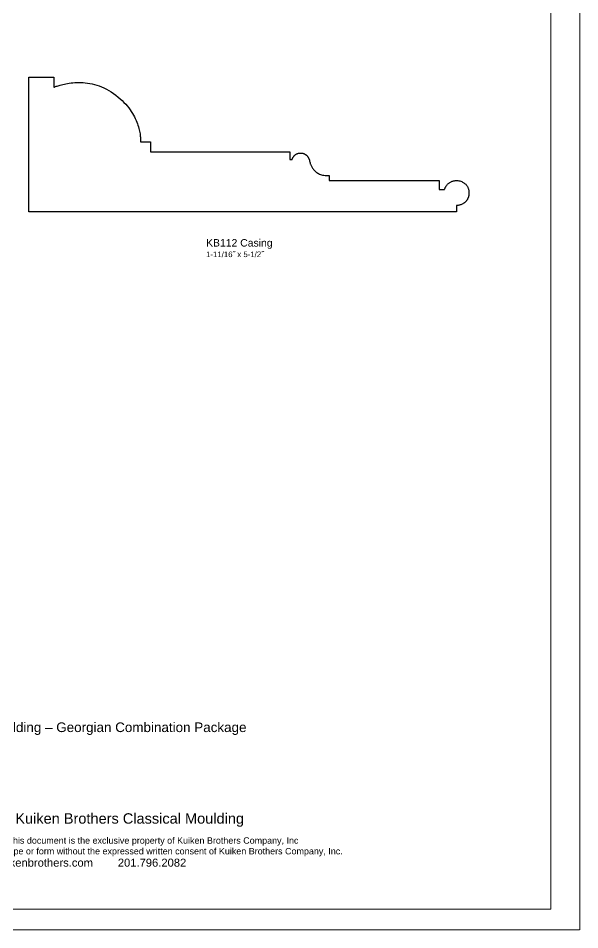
# Model space of a CAD drawing. Extents: x -4.3 to 9, y -5.5 to 16.6.
# Drawn here: x 1.97 to 8.98, y -5.5 to 5.88 of the extents above; entities that cross this region are included whole.
import ezdxf

# ---------------------------------------------------------------- set-up
doc = ezdxf.new("R2010")
doc.units = 0
doc.header["$MEASUREMENT"] = 0
doc.layers.add('DO NOT PLOT', color=2, linetype='Continuous', plot=False)
doc.layers.add('LAYER_1', color=7, linetype='Continuous')

# ---------------------------------------------------------------- blocks, each defined once
blk = doc.blocks.new('KB112')
at = {"flags": 128}
blk.add_lwpolyline([(0, 0), (-0.004, 0), (-0.015, 0), (-0.033, 0), (-0.058, 0), (-0.088, 0), (-0.124, 0), (-0.166, 0), (-0.212, 0), (-0.263, 0), (-0.317, 0), (-0.375, 0), (-0.436, 0), (-0.499, 0), (-0.565, 0), (-0.632, 0), (-0.701, 0), (-0.77, 0), (-0.84, 0), (-0.91, 0), (-0.98, 0), (-1.048, 0), (-1.116, 0), (-1.181, 0), (-1.245, 0), (-1.306, 0), (-1.364, 0), (-1.418, 0), (-1.469, 0), (-1.515, 0), (-1.556, 0), (-1.592, 0), (-1.623, 0), (-1.648, 0), (-1.666, 0), (-1.677, 0), (-1.681, 0), (-1.681, 0.001), (-1.681, 0.003), (-1.681, 0.006), (-1.681, 0.011), (-1.681, 0.016), (-1.681, 0.023), (-1.681, 0.031), (-1.681, 0.039), (-1.681, 0.049), (-1.681, 0.059), (-1.681, 0.07), (-1.681, 0.081), (-1.681, 0.093), (-1.681, 0.105), (-1.681, 0.118), (-1.681, 0.13), (-1.681, 0.143), (-1.681, 0.156), (-1.681, 0.169), (-1.681, 0.182), (-1.681, 0.195), (-1.681, 0.207), (-1.681, 0.22), (-1.681, 0.231), (-1.681, 0.243), (-1.681, 0.254), (-1.681, 0.264), (-1.681, 0.273), (-1.681, 0.282), (-1.681, 0.289), (-1.681, 0.296), (-1.681, 0.302), (-1.681, 0.306), (-1.681, 0.31), (-1.681, 0.312), (-1.681, 0.312), (-1.68, 0.312), (-1.68, 0.312), (-1.678, 0.312), (-1.676, 0.312), (-1.674, 0.312), (-1.671, 0.312), (-1.668, 0.312), (-1.665, 0.312), (-1.661, 0.312), (-1.657, 0.312), (-1.653, 0.312), (-1.648, 0.312), (-1.644, 0.312), (-1.639, 0.312), (-1.634, 0.312), (-1.629, 0.312), (-1.623, 0.312), (-1.618, 0.312), (-1.613, 0.312), (-1.608, 0.312), (-1.603, 0.312), (-1.598, 0.312), (-1.593, 0.312), (-1.588, 0.312), (-1.584, 0.312), (-1.579, 0.312), (-1.575, 0.312), (-1.571, 0.312), (-1.568, 0.312), (-1.565, 0.312), (-1.562, 0.312), (-1.56, 0.312), (-1.558, 0.312), (-1.557, 0.312), (-1.556, 0.312), (-1.556, 0.312), (-1.556, 0.313), (-1.557, 0.316), (-1.559, 0.32), (-1.561, 0.326), (-1.564, 0.334), (-1.568, 0.343), (-1.571, 0.353), (-1.575, 0.365), (-1.579, 0.378), (-1.584, 0.393), (-1.588, 0.408), (-1.592, 0.425), (-1.596, 0.444), (-1.6, 0.463), (-1.604, 0.483), (-1.607, 0.504), (-1.61, 0.527), (-1.612, 0.55), (-1.614, 0.574), (-1.615, 0.598), (-1.616, 0.624), (-1.615, 0.65), (-1.614, 0.677), (-1.611, 0.704), (-1.608, 0.732), (-1.603, 0.76), (-1.597, 0.789), (-1.59, 0.818), (-1.582, 0.848), (-1.572, 0.877), (-1.561, 0.907), (-1.548, 0.938), (-1.533, 0.968), (-1.516, 0.998), (-1.498, 1.028), (-1.478, 1.058), (-1.456, 1.088), (-1.434, 1.115), (-1.412, 1.141), (-1.39, 1.165), (-1.367, 1.188), (-1.344, 1.209), (-1.322, 1.229), (-1.299, 1.247), (-1.276, 1.264), (-1.253, 1.279), (-1.23, 1.294), (-1.208, 1.307), (-1.186, 1.318), (-1.164, 1.329), (-1.142, 1.339), (-1.121, 1.348), (-1.101, 1.355), (-1.081, 1.362), (-1.061, 1.368), (-1.042, 1.374), (-1.024, 1.378), (-1.007, 1.382), (-0.99, 1.385), (-0.975, 1.388), (-0.96, 1.39), (-0.946, 1.392), (-0.933, 1.393), (-0.922, 1.394), (-0.911, 1.394), (-0.902, 1.395), (-0.894, 1.395), (-0.887, 1.395), (-0.882, 1.395), (-0.878, 1.395), (-0.876, 1.395), (-0.875, 1.394), (-0.875, 1.395), (-0.875, 1.396), (-0.875, 1.397), (-0.875, 1.399), (-0.875, 1.401), (-0.875, 1.404), (-0.875, 1.407), (-0.875, 1.41), (-0.875, 1.414), (-0.875, 1.418), (-0.875, 1.422), (-0.875, 1.427), (-0.875, 1.432), (-0.875, 1.436), (-0.875, 1.441), (-0.875, 1.447), (-0.875, 1.452), (-0.875, 1.457), (-0.875, 1.462), (-0.875, 1.467), (-0.875, 1.472), (-0.875, 1.477), (-0.875, 1.482), (-0.875, 1.487), (-0.875, 1.492), (-0.875, 1.496), (-0.875, 1.5), (-0.875, 1.504), (-0.875, 1.507), (-0.875, 1.51), (-0.875, 1.513), (-0.875, 1.515), (-0.875, 1.517), (-0.875, 1.518), (-0.875, 1.519), (-0.875, 1.519), (-0.875, 1.519), (-0.874, 1.519), (-0.873, 1.519), (-0.871, 1.519), (-0.868, 1.519), (-0.866, 1.519), (-0.863, 1.519), (-0.859, 1.519), (-0.855, 1.519), (-0.851, 1.519), (-0.847, 1.519), (-0.843, 1.519), (-0.838, 1.519), (-0.833, 1.519), (-0.828, 1.519), (-0.823, 1.519), (-0.818, 1.519), (-0.812, 1.519), (-0.807, 1.519), (-0.802, 1.519), (-0.797, 1.519), (-0.792, 1.519), (-0.787, 1.519), (-0.782, 1.519), (-0.778, 1.519), (-0.774, 1.519), (-0.769, 1.519), (-0.766, 1.519), (-0.762, 1.519), (-0.759, 1.519), (-0.757, 1.519), (-0.754, 1.519), (-0.752, 1.519), (-0.751, 1.519), (-0.75, 1.519), (-0.75, 1.519), (-0.75, 1.523), (-0.75, 1.535), (-0.75, 1.554), (-0.75, 1.579), (-0.75, 1.611), (-0.75, 1.648), (-0.75, 1.691), (-0.75, 1.739), (-0.75, 1.791), (-0.75, 1.847), (-0.75, 1.907), (-0.75, 1.97), (-0.75, 2.036), (-0.75, 2.104), (-0.75, 2.173), (-0.75, 2.244), (-0.75, 2.316), (-0.75, 2.389), (-0.75, 2.461), (-0.75, 2.533), (-0.75, 2.604), (-0.75, 2.674), (-0.75, 2.742), (-0.75, 2.807), (-0.75, 2.87), (-0.75, 2.93), (-0.75, 2.986), (-0.75, 3.039), (-0.75, 3.086), (-0.75, 3.129), (-0.75, 3.167), (-0.75, 3.198), (-0.75, 3.224), (-0.75, 3.243), (-0.75, 3.254), (-0.75, 3.258), (-0.75, 3.258), (-0.749, 3.258), (-0.748, 3.258), (-0.747, 3.258), (-0.745, 3.258), (-0.743, 3.258), (-0.741, 3.258), (-0.738, 3.258), (-0.735, 3.258), (-0.732, 3.258), (-0.729, 3.258), (-0.726, 3.258), (-0.722, 3.258), (-0.718, 3.258), (-0.715, 3.258), (-0.711, 3.258), (-0.707, 3.258), (-0.703, 3.258), (-0.699, 3.258), (-0.695, 3.258), (-0.691, 3.258), (-0.688, 3.258), (-0.684, 3.258), (-0.681, 3.258), (-0.677, 3.258), (-0.674, 3.258), (-0.671, 3.258), (-0.668, 3.258), (-0.665, 3.258), (-0.663, 3.258), (-0.661, 3.258), (-0.659, 3.258), (-0.658, 3.258), (-0.657, 3.258), (-0.656, 3.258), (-0.656, 3.258), (-0.656, 3.258), (-0.656, 3.258), (-0.656, 3.259), (-0.656, 3.259), (-0.656, 3.26), (-0.656, 3.26), (-0.656, 3.261), (-0.656, 3.262), (-0.656, 3.263), (-0.656, 3.264), (-0.656, 3.265), (-0.656, 3.266), (-0.656, 3.267), (-0.656, 3.269), (-0.656, 3.27), (-0.656, 3.271), (-0.656, 3.272), (-0.656, 3.274), (-0.656, 3.275), (-0.656, 3.276), (-0.656, 3.278), (-0.656, 3.279), (-0.656, 3.28), (-0.656, 3.281), (-0.656, 3.282), (-0.656, 3.283), (-0.656, 3.284), (-0.656, 3.285), (-0.656, 3.286), (-0.656, 3.287), (-0.656, 3.288), (-0.656, 3.288), (-0.656, 3.289), (-0.656, 3.289), (-0.656, 3.289), (-0.656, 3.289), (-0.656, 3.289), (-0.657, 3.29), (-0.658, 3.29), (-0.659, 3.29), (-0.66, 3.29), (-0.662, 3.291), (-0.664, 3.292), (-0.666, 3.293), (-0.669, 3.293), (-0.671, 3.295), (-0.674, 3.296), (-0.677, 3.297), (-0.68, 3.299), (-0.683, 3.301), (-0.686, 3.303), (-0.689, 3.305), (-0.693, 3.307), (-0.696, 3.31), (-0.699, 3.313), (-0.702, 3.316), (-0.706, 3.319), (-0.709, 3.322), (-0.712, 3.326), (-0.715, 3.33), (-0.718, 3.334), (-0.72, 3.339), (-0.723, 3.344), (-0.725, 3.349), (-0.727, 3.354), (-0.729, 3.36), (-0.731, 3.366), (-0.732, 3.373), (-0.733, 3.379), (-0.734, 3.386), (-0.734, 3.394), (-0.734, 3.402), (-0.734, 3.408), (-0.733, 3.415), (-0.731, 3.421), (-0.73, 3.427), (-0.728, 3.432), (-0.726, 3.438), (-0.723, 3.443), (-0.721, 3.448), (-0.718, 3.452), (-0.715, 3.457), (-0.712, 3.461), (-0.709, 3.464), (-0.706, 3.468), (-0.702, 3.472), (-0.699, 3.475), (-0.695, 3.478), (-0.692, 3.481), (-0.688, 3.483), (-0.685, 3.486), (-0.681, 3.488), (-0.678, 3.49), (-0.675, 3.492), (-0.671, 3.494), (-0.668, 3.495), (-0.665, 3.497), (-0.662, 3.498), (-0.66, 3.499), (-0.657, 3.5), (-0.655, 3.501), (-0.653, 3.501), (-0.651, 3.502), (-0.65, 3.502), (-0.648, 3.503), (-0.648, 3.503), (-0.647, 3.503), (-0.647, 3.503), (-0.646, 3.503), (-0.645, 3.503), (-0.643, 3.504), (-0.64, 3.504), (-0.636, 3.505), (-0.632, 3.506), (-0.626, 3.507), (-0.621, 3.509), (-0.615, 3.511), (-0.608, 3.513), (-0.601, 3.515), (-0.594, 3.518), (-0.586, 3.521), (-0.578, 3.525), (-0.57, 3.529), (-0.562, 3.533), (-0.553, 3.538), (-0.545, 3.544), (-0.537, 3.55), (-0.528, 3.556), (-0.52, 3.563), (-0.512, 3.571), (-0.505, 3.579), (-0.497, 3.588), (-0.49, 3.597), (-0.484, 3.607), (-0.478, 3.618), (-0.472, 3.63), (-0.467, 3.642), (-0.463, 3.655), (-0.459, 3.669), (-0.457, 3.684), (-0.454, 3.699), (-0.453, 3.716), (-0.453, 3.733), (-0.454, 3.751), (-0.453, 3.751), (-0.453, 3.751), (-0.452, 3.751), (-0.451, 3.751), (-0.45, 3.751), (-0.449, 3.751), (-0.447, 3.751), (-0.446, 3.751), (-0.444, 3.751), (-0.442, 3.751), (-0.44, 3.751), (-0.437, 3.751), (-0.435, 3.751), (-0.433, 3.751), (-0.43, 3.751), (-0.428, 3.751), (-0.425, 3.751), (-0.422, 3.751), (-0.42, 3.751), (-0.417, 3.751), (-0.415, 3.751), (-0.412, 3.751), (-0.41, 3.751), (-0.407, 3.751), (-0.405, 3.751), (-0.403, 3.751), (-0.401, 3.751), (-0.399, 3.751), (-0.397, 3.751), (-0.396, 3.751), (-0.394, 3.751), (-0.393, 3.751), (-0.392, 3.751), (-0.392, 3.751), (-0.391, 3.751), (-0.391, 3.751), (-0.391, 3.754), (-0.391, 3.763), (-0.391, 3.778), (-0.391, 3.798), (-0.391, 3.823), (-0.391, 3.853), (-0.391, 3.887), (-0.391, 3.924), (-0.391, 3.966), (-0.391, 4.01), (-0.391, 4.058), (-0.391, 4.107), (-0.391, 4.159), (-0.391, 4.213), (-0.391, 4.268), (-0.391, 4.324), (-0.391, 4.381), (-0.391, 4.438), (-0.391, 4.496), (-0.391, 4.553), (-0.391, 4.609), (-0.391, 4.664), (-0.391, 4.717), (-0.391, 4.769), (-0.391, 4.819), (-0.391, 4.867), (-0.391, 4.911), (-0.391, 4.952), (-0.391, 4.99), (-0.391, 5.024), (-0.391, 5.054), (-0.391, 5.079), (-0.391, 5.099), (-0.391, 5.114), (-0.391, 5.123), (-0.391, 5.126), (-0.391, 5.126), (-0.39, 5.126), (-0.389, 5.126), (-0.387, 5.126), (-0.385, 5.126), (-0.383, 5.126), (-0.38, 5.126), (-0.377, 5.126), (-0.373, 5.126), (-0.37, 5.126), (-0.366, 5.126), (-0.362, 5.126), (-0.358, 5.126), (-0.353, 5.126), (-0.349, 5.126), (-0.344, 5.126), (-0.339, 5.126), (-0.335, 5.126), (-0.33, 5.126), (-0.325, 5.126), (-0.321, 5.126), (-0.316, 5.126), (-0.312, 5.126), (-0.308, 5.126), (-0.303, 5.126), (-0.3, 5.126), (-0.296, 5.126), (-0.293, 5.126), (-0.289, 5.126), (-0.287, 5.126), (-0.284, 5.126), (-0.282, 5.126), (-0.281, 5.126), (-0.279, 5.126), (-0.279, 5.126), (-0.278, 5.126), (-0.278, 5.126), (-0.278, 5.126), (-0.278, 5.127), (-0.278, 5.128), (-0.278, 5.129), (-0.278, 5.131), (-0.278, 5.132), (-0.278, 5.134), (-0.278, 5.136), (-0.278, 5.138), (-0.278, 5.14), (-0.278, 5.143), (-0.278, 5.145), (-0.278, 5.148), (-0.278, 5.15), (-0.278, 5.153), (-0.278, 5.155), (-0.278, 5.158), (-0.278, 5.161), (-0.278, 5.163), (-0.278, 5.166), (-0.278, 5.169), (-0.278, 5.171), (-0.278, 5.174), (-0.278, 5.176), (-0.278, 5.178), (-0.278, 5.18), (-0.278, 5.182), (-0.278, 5.184), (-0.278, 5.186), (-0.278, 5.187), (-0.278, 5.188), (-0.278, 5.189), (-0.278, 5.19), (-0.278, 5.19), (-0.278, 5.19), (-0.279, 5.19), (-0.28, 5.191), (-0.281, 5.191), (-0.283, 5.192), (-0.286, 5.193), (-0.289, 5.194), (-0.292, 5.195), (-0.296, 5.197), (-0.3, 5.199), (-0.304, 5.201), (-0.309, 5.204), (-0.313, 5.206), (-0.318, 5.209), (-0.323, 5.213), (-0.329, 5.216), (-0.334, 5.22), (-0.339, 5.225), (-0.344, 5.229), (-0.349, 5.234), (-0.354, 5.239), (-0.359, 5.245), (-0.364, 5.251), (-0.368, 5.258), (-0.372, 5.265), (-0.376, 5.272), (-0.38, 5.28), (-0.383, 5.288), (-0.385, 5.296), (-0.387, 5.305), (-0.389, 5.314), (-0.39, 5.324), (-0.391, 5.335), (-0.39, 5.345), (-0.39, 5.357), (-0.388, 5.369), (-0.386, 5.381), (-0.382, 5.393), (-0.378, 5.405), (-0.373, 5.415), (-0.368, 5.425), (-0.362, 5.434), (-0.356, 5.442), (-0.35, 5.45), (-0.344, 5.456), (-0.337, 5.462), (-0.33, 5.468), (-0.323, 5.473), (-0.316, 5.477), (-0.309, 5.481), (-0.302, 5.484), (-0.295, 5.487), (-0.287, 5.49), (-0.28, 5.492), (-0.273, 5.493), (-0.266, 5.494), (-0.259, 5.495), (-0.252, 5.496), (-0.246, 5.496), (-0.239, 5.496), (-0.233, 5.496), (-0.227, 5.496), (-0.222, 5.496), (-0.217, 5.495), (-0.212, 5.495), (-0.208, 5.494), (-0.204, 5.493), (-0.201, 5.493), (-0.198, 5.492), (-0.196, 5.492), (-0.194, 5.491), (-0.193, 5.491), (-0.193, 5.491), (-0.193, 5.491), (-0.192, 5.491), (-0.191, 5.49), (-0.189, 5.49), (-0.187, 5.489), (-0.185, 5.489), (-0.182, 5.488), (-0.179, 5.487), (-0.176, 5.486), (-0.172, 5.484), (-0.169, 5.482), (-0.165, 5.481), (-0.161, 5.478), (-0.156, 5.476), (-0.152, 5.473), (-0.147, 5.471), (-0.143, 5.467), (-0.138, 5.464), (-0.134, 5.46), (-0.129, 5.456), (-0.124, 5.452), (-0.12, 5.447), (-0.115, 5.442), (-0.111, 5.437), (-0.107, 5.431), (-0.103, 5.425), (-0.099, 5.418), (-0.096, 5.411), (-0.092, 5.404), (-0.089, 5.396), (-0.087, 5.388), (-0.084, 5.379), (-0.082, 5.37), (-0.081, 5.361), (-0.079, 5.351), (-0.079, 5.34), (-0.078, 5.34), (-0.078, 5.34), (-0.077, 5.34), (-0.076, 5.34), (-0.074, 5.34), (-0.073, 5.34), (-0.071, 5.34), (-0.069, 5.34), (-0.066, 5.34), (-0.064, 5.34), (-0.061, 5.34), (-0.058, 5.34), (-0.055, 5.34), (-0.052, 5.34), (-0.049, 5.34), (-0.046, 5.34), (-0.043, 5.34), (-0.039, 5.34), (-0.036, 5.34), (-0.033, 5.34), (-0.03, 5.34), (-0.026, 5.34), (-0.023, 5.34), (-0.02, 5.34), (-0.018, 5.34), (-0.015, 5.34), (-0.012, 5.34), (-0.01, 5.34), (-0.008, 5.34), (-0.006, 5.34), (-0.004, 5.34), (-0.003, 5.34), (-0.002, 5.34), (-0.001, 5.34), (0, 5.34), (0, 5.34), (0, 5.328), (0, 5.293), (0, 5.235), (0, 5.157), (0, 5.06), (0, 4.945), (0, 4.813), (0, 4.666), (0, 4.506), (0, 4.333), (0, 4.149), (0, 3.956), (0, 3.754), (0, 3.546), (0, 3.332), (0, 3.113), (0, 2.892), (0, 2.67), (0, 2.448), (0, 2.227), (0, 2.009), (0, 1.795), (0, 1.586), (0, 1.385), (0, 1.191), (0, 1.007), (0, 0.834), (0, 0.674), (0, 0.527), (0, 0.396), (0, 0.28), (0, 0.183), (0, 0.105), (0, 0.048), (0, 0)], dxfattribs=at)

msp = doc.modelspace()

# ---------------------------------------------------------------- linework, layer by layer
at = {"layer": 'DO NOT PLOT', "linetype": 'Continuous', "lineweight": 0}
for p, q in [((8.98, 16.65), (8.98, -5.5)), ((-4.25, -5.5), (8.978, -5.5))]:
    msp.add_line(p, q, dxfattribs=at)
at = {"layer": 'LAYER_1', "color": 7, "lineweight": 0}
for points in [[(8.618, 16.166), (8.618, 16.166), (8.618, -5.244), (8.618, -5.244)], [(8.617, -5.244), (8.617, -5.244), (-3.784, -5.244), (-3.784, -5.244)]]:
    msp.add_open_spline(points, degree=3, dxfattribs=at)

# ---------------------------------------------------------------- block references
at = {"linetype": 'Continuous', "rotation": 270}
msp.add_blockref('KB112', (2.1, 3.462), dxfattribs=at)

# ---------------------------------------------------------------- texts
at = {"linetype": 'Continuous', "lineweight": 0}
for s, insert, char_height, width, attachment_point in [('{\\fArial|b0|i0|c0|p34;\\W8.6527; \\W1;KB112 Casing\\P\\H0.75x;\\W5.7685;  \\W1;1-11/16˝ x 5-1/2˝\\H1.3333x;\\P\\W9.9529;  }', (4.001, 3.122), 0.093, 1.43704, 1), ('{\\fArial|b0|i0|c0|p34;KB Classical Moulding – Georgian Combination Package\\P\\P\\H0.99997x;\\P\\P\\P\\H0.66667x;\\P\\H1.6249x;                          Kuiken Brothers Classical Moulding\\P\\H0.38464x;\\P\\H1.6x;CONFIDENTIAL: All material found on this document is the exclusive property of Kuiken Brothers Company, Inc\\PThis may not be duplicated or replicated in any shape or form without the expressed written consent of Kuiken Brothers Company, Inc. \\P\\H1.25x;www.kuikenbrothers.com        201.796.2082\\H1.5494x; }', (2.703, -2.912), 0.12, 11.12402, 2)]:
    msp.add_mtext(s, dxfattribs=dict(at, insert=insert, char_height=char_height, width=width, attachment_point=attachment_point))

doc.saveas('drawing.dxf')
